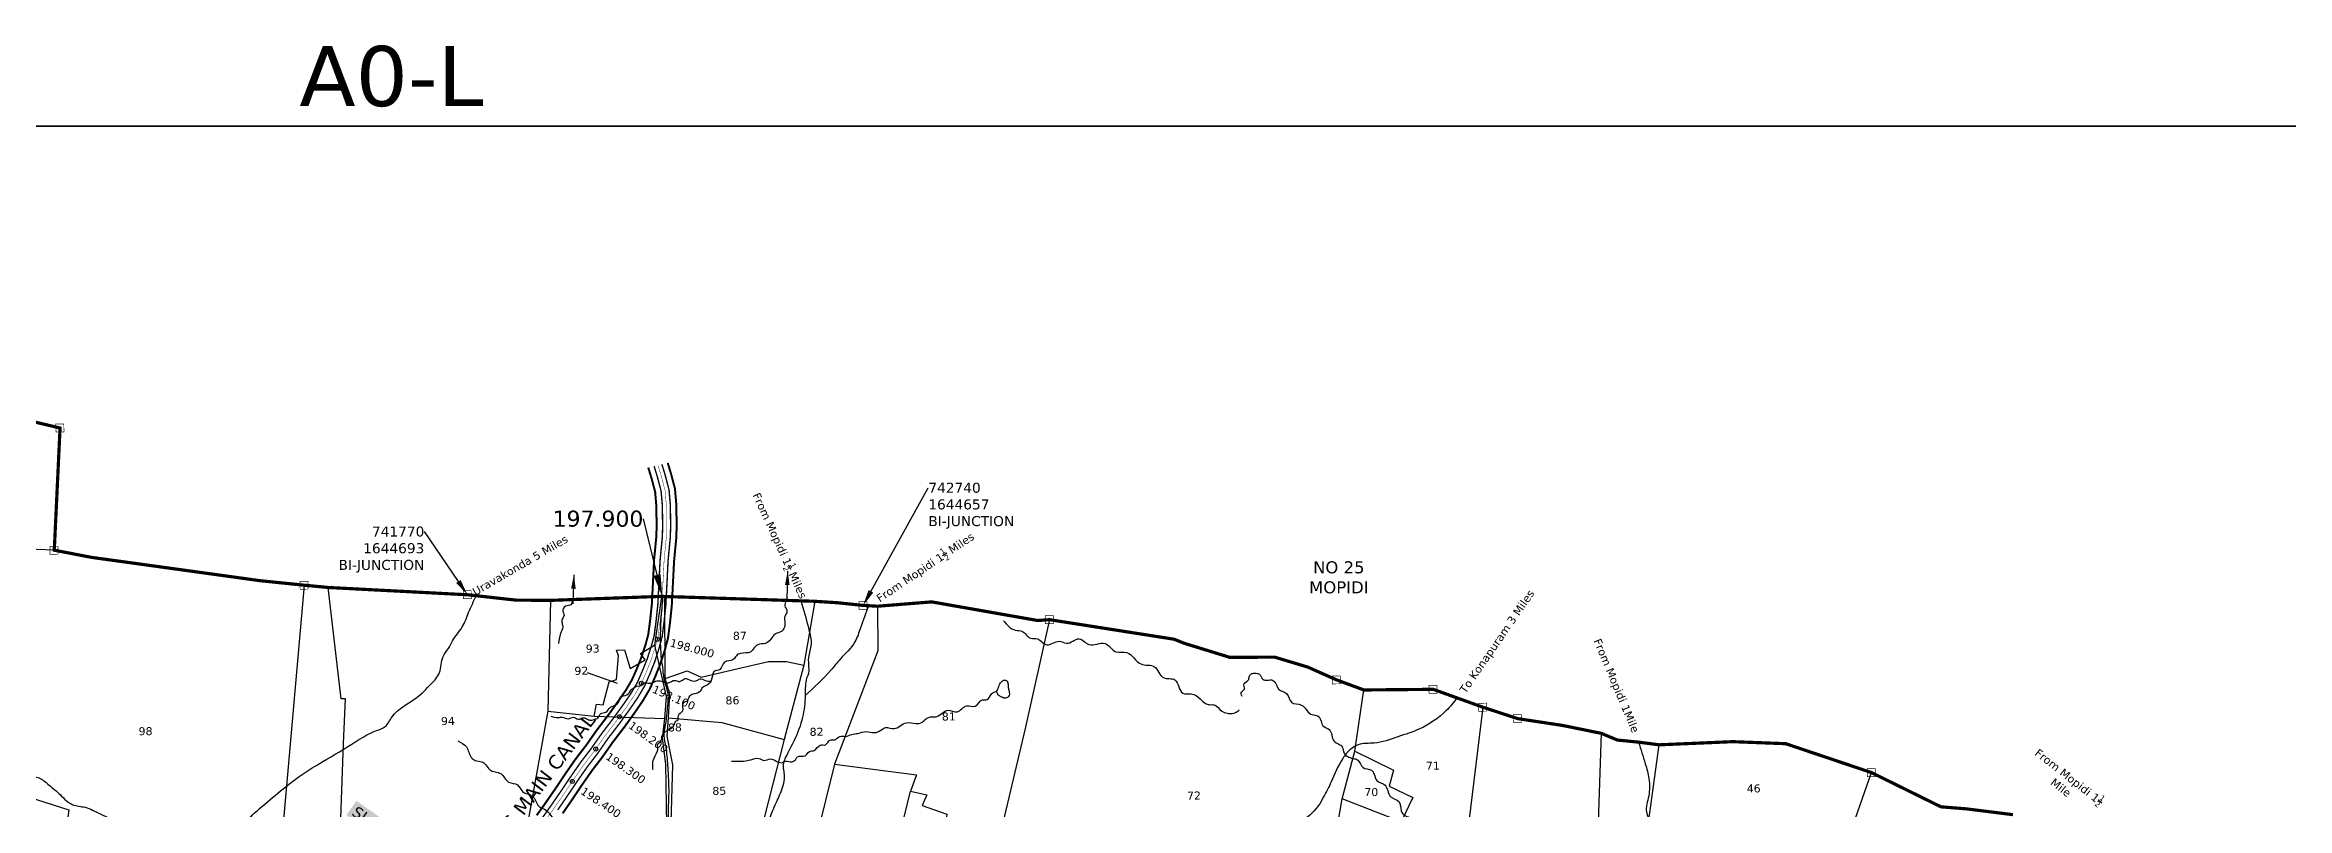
# Model space of a CAD drawing. Header units: inches. Extents: x 732949 to 750614, y 1640350 to 1646067.
# Drawn here: x 740690 to 746294, y 1644160 to 1646067 of the extents above; entities that cross this region are included whole.
import ezdxf
from ezdxf import colors
from ezdxf.entities.mleader import LeaderData, LeaderLine
from ezdxf.enums import TextEntityAlignment as Align
from ezdxf.math import Vec2, Vec3

# ---------------------------------------------------------------- set-up
doc = ezdxf.new("R2010")
doc.units = ezdxf.units.IN
doc.header["$MEASUREMENT"] = 0
doc.header["$PDMODE"] = 32
doc.header["$PDSIZE"] = 10
doc.linetypes.add('ACAD_ISO02W100', pattern=[15, 12, -3])
doc.linetypes.add('HIDDEN2', pattern=[0.1875, 0.125, -0.0625])
for name, color, linetype in [('CANAL1', 1, 'Continuous'), ('CSMark', 72, 'Continuous'), ('HILL', 223, 'Continuous'), ('PLOT', 7, 'Continuous'), ('PLOT NO', 7, 'Continuous'), ('ROADS', 6, 'Continuous'), ('STRUCTURE', 5, 'Continuous'), ('TANKS-STREAM', 4, 'Continuous'), ('VILLAGE BOUNDRY', 5, 'Continuous'), ('VILLAGE STONES', 240, 'Continuous')]:
    doc.layers.add(name, color=color, linetype=linetype)
doc.styles.get("Standard").update_dxf_attribs({"font": 'verdana_0.ttf'})
doc.dimstyles.get("Standard").update_dxf_attribs({"dimtxt": 0.18, "dimasz": 35, "dimexe": 0.18, "dimexo": 0.0625, "dimgap": 0.09, "dimtad": 0, "dimtih": 1, "dimtoh": 1, "dimdec": 4, "dimzin": 0, "dimdsep": 46, "dimtxsty": 'Standard', "dimcen": 0.09, "dimadec": 0, "dimazin": 0, "dimtfac": 1, "dimtdec": 4, "dimtofl": 0, "dimtmove": 0, "dimatfit": 3, "dimfxl": 0, "dimtolj": 1, "dimtzin": 0, "dimarcsym": 0})

msp = doc.modelspace()

# ---------------------------------------------------------------- linework, layer by layer
at = {"color": 3}
for p in [(742221.2, 1644582.2), (742181.2, 1644472), (742126.4, 1644388.5), (742067.3, 1644307.9), (742008.5, 1644227)]:
    msp.add_point(p, dxfattribs=at)
at = {"layer": 'CANAL1', "color": 5, "const_width": 3.5}
for points in [[(742213, 1645014.4), (742221.3, 1644987.3), (742230.5, 1644952.1), (742233.7, 1644915), (742234.3, 1644863.6), (742233.7, 1644838.6), (742228, 1644779.3), (742225.2, 1644723.1), (742222.3, 1644668.4), (742218, 1644627.7), (742213.3, 1644591.4), (742205.9, 1644564.1), (742195.5, 1644532), (742184.2, 1644503.9), (742171.2, 1644474.1), (742155.5, 1644447.3), (742136.9, 1644420.2), (742111.5, 1644385), (742081.1, 1644345.2), (742055.3, 1644308.3), (742029.9, 1644275.3), (742002.9, 1644236.5), (741980.4, 1644202.9), (741955.8, 1644167.1), (741931.6, 1644133.1)], [(741972.1, 1644155.7), (741996.9, 1644191.7), (742019.4, 1644225.2), (742046.1, 1644263.4), (742071.5, 1644296.4), (742097.2, 1644333.4), (742127.6, 1644373.1), (742153.2, 1644408.7), (742172.4, 1644436.6), (742189.1, 1644465), (742202.7, 1644496.1), (742214.3, 1644525.2), (742225.1, 1644558.4), (742232.9, 1644587.4), (742237.9, 1644625.3), (742242.3, 1644666.8), (742245.2, 1644722.1), (742247.9, 1644777.8), (742253.6, 1644837.3), (742254.3, 1644863.5), (742253.7, 1644916), (742250.3, 1644955.5), (742240.5, 1644992.8), (742232.5, 1645019)]]:
    msp.add_lwpolyline(points, dxfattribs=at)
at = {"layer": 'CANAL1', "color": 1, "linetype": 'HIDDEN2', "ltscale": 100, "const_width": 1}
msp.add_lwpolyline([(742222.7, 1645016.7), (742230.9, 1644990.1), (742240.4, 1644953.8), (742243.7, 1644915.5), (742244.3, 1644863.6), (742243.7, 1644838), (742238, 1644778.5), (742235.2, 1644722.6), (742232.3, 1644667.6), (742228, 1644626.5), (742223.1, 1644589.4), (742215.5, 1644561.3), (742204.9, 1644528.6), (742193.4, 1644500), (742180.1, 1644469.6), (742163.9, 1644442), (742145.1, 1644414.5), (742119.6, 1644379), (742089.2, 1644339.3), (742063.4, 1644302.4), (742038, 1644269.4), (742011.1, 1644230.9), (741988.7, 1644197.3), (741963.9, 1644161.4), (741939.5, 1644127.1)], dxfattribs=at)
at = {"layer": 'CANAL1', "color": 1, "const_width": 5}
for points in [[(742247.1, 1645022.5), (742254.9, 1644996.9), (742265.2, 1644958.1), (742268.7, 1644916.7), (742269.3, 1644863.4), (742268.6, 1644836.4), (742262.9, 1644776.7), (742260.1, 1644721.4), (742257.2, 1644665.6), (742252.8, 1644623.6), (742247.7, 1644584.5), (742239.5, 1644554.1), (742228.4, 1644520.1), (742216.5, 1644490.3), (742202.4, 1644458.2), (742185, 1644428.5), (742165.5, 1644400.1), (742139.7, 1644364.1), (742109.4, 1644324.5), (742083.6, 1644287.6), (742058.2, 1644254.6), (742031.8, 1644216.8), (742009.4, 1644183.3), (741984.4, 1644147)], [(742198.4, 1645010.9), (742206.9, 1644983.2), (742215.7, 1644949.6), (742218.7, 1644914.3), (742219.3, 1644863.7), (742218.7, 1644839.5), (742213, 1644780.4), (742210.2, 1644723.9), (742207.4, 1644669.6), (742203.1, 1644629.4), (742198.5, 1644594.3), (742191.6, 1644568.4), (742181.4, 1644537.1), (742170.4, 1644509.7), (742157.8, 1644481), (742142.8, 1644455.4), (742124.6, 1644428.9), (742099.5, 1644393.9), (742069, 1644354), (742043.2, 1644317.1), (742017.8, 1644284.2), (741990.5, 1644245), (741968, 1644211.3), (741943.5, 1644175.7), (741919.6, 1644142.2)]]:
    msp.add_lwpolyline(points, dxfattribs=at)
at = {"layer": 'CSMark', "color": 0}
msp.add_lwpolyline([(742121.8, 1644471.9), (742046.2, 1644497.8)], dxfattribs=at)
at = {"layer": 'PLOT'}
for points in [[(740714, 1644804.5), (740606.2, 1644808.5)], [(741338.8, 1644717.1), (741263.5, 1643866.2), (741067.8, 1643911), (740723.8, 1643945)], [(742231.7, 1644689.2), (742213.7, 1644567.6), (742243.1, 1644438.9), (742238.9, 1644384.2), (742232.9, 1644335.4), (742241.6, 1644270.1), (742243.2, 1644169.8), (742245, 1644061.7), (742253.9, 1644024.7), (742251.1, 1643807.6), (742232.3, 1643776.6), (742279, 1643678.9), (742143, 1643755.1), (741943.4, 1643832), (741925.1, 1643784.7), (741885.4, 1643809.2), (741845.3, 1643818), (741606.7, 1643847.3), (741498.6, 1643863.3), (741395, 1643850.8), (741301.7, 1643872.3), (741263.5, 1643866.2)], [(741954.3, 1644679.2), (741947.3, 1644402.4), (741945.3, 1644389.2), (741897.4, 1644125.1), (741897.2, 1644113.3), (741875.4, 1644117), (741456.7, 1644114.6), (741429.3, 1644111), (741436.8, 1644321.4), (741442.1, 1644433), (741430.8, 1644433.5), (741398.5, 1644711.4)], [(742614.5, 1644676.9), (742586.9, 1644517), (742538, 1644332), (742459.7, 1644025), (742333.9, 1644059.5), (742260.4, 1644060.6), (742255.8, 1644124.3), (742260.1, 1644268.8), (742246, 1644340.4), (742248.6, 1644385.7), (742252.1, 1644445.7), (742240.8, 1644483.7), (742239.6, 1644689)], [(742771.5, 1644664.6), (742772.4, 1644553.1), (742663.8, 1644269.8), (742596, 1643997.5), (742459.7, 1644025)], [(743201.1, 1644631), (743140.3, 1644359.1), (743063, 1644031.6)], [(741947.3, 1644402.4), (742063.6, 1644390.2), (742068.7, 1644420.2), (742085.9, 1644418.3), (742101, 1644476.1), (742118.8, 1644481.2), (742124, 1644540.3), (742119, 1644555.2), (742139, 1644555.9), (742153, 1644508.7), (742190.4, 1644530.3), (742178.8, 1644546.1), (742213.7, 1644567.6)], [(742240.8, 1644483.7), (742295.5, 1644503.3), (742330.4, 1644487.5), (742434.1, 1644511.9), (742498.7, 1644526.7), (742543.5, 1644526.4), (742586.9, 1644517)], [(744083.9, 1643612.4), (744086.3, 1643682.7), (744073.7, 1643776.6), (744040.1, 1643795.7), (744022.1, 1643792.8), (743992, 1643814.7), (743959.6, 1643796.4), (743881.5, 1643754.7), (743819.8, 1643732.2), (743816.6, 1643747.6), (743826.7, 1643896), (743884.4, 1643914.1), (743892.5, 1643939.2), (743909.3, 1644046.8), (743932.2, 1644183.6), (743964.3, 1644302.6), (743987, 1644455.4)], [(744284.1, 1644412.4), (744240, 1644051.3), (744194.3, 1644067.3), (744181.2, 1644049.1), (743983.5, 1643952.9)], [(742063.6, 1644390.2), (742238.9, 1644384.2)], [(742248.6, 1644385.7), (742382.4, 1644374), (742538, 1644332)], [(744580, 1644347.1), (744567.5, 1643976.7), (744605.9, 1643972), (744614.8, 1643908.7), (744525.6, 1643793.6), (744498.3, 1643774.7), (744463.3, 1643759.2), (744467.4, 1643749.8)], [(743964.3, 1644302.6), (744060.7, 1644254.8), (744049.9, 1644215.3), (744109.3, 1644186.6), (744080.2, 1644126.4), (743932.2, 1644183.6)], [(744681.1, 1643997), (744725.1, 1644318.4)], [(742663.8, 1644269.8), (742868.5, 1644243.4), (742853.4, 1644202.7), (742894.3, 1644193.6), (742883.2, 1644166.5), (742944.2, 1644145.6), (742940.4, 1644108), (743018.3, 1644075.2), (743063, 1644031.6), (743043.4, 1643882.1), (743040, 1643829), (743058.6, 1643810.6), (743021.4, 1643707.9), (742840.9, 1643723.7), (742814.2, 1643706.8), (742762.5, 1643726.3), (742782.4, 1643874.5), (742796.4, 1643966.9), (742853.4, 1644202.7)], [(746194.2, 1643919.1), (746069.1, 1643873.9), (745850.9, 1643865.2), (745796.1, 1643861.8), (745708.4, 1643835.2), (745653.5, 1643802.9), (745614.9, 1643740.3), (745591.9, 1643737.1), (745509.6, 1643762), (745424.1, 1643818.1), (745409.4, 1643820.9), (745403, 1643810.9), (745343.7, 1643837.7), (745329.3, 1643857.8), (745280.5, 1643908.5), (745250.8, 1643922.4), (745194.3, 1643928.8), (745173.8, 1643918.2), (745171.7, 1643936.8), (745151, 1643947), (745149.7, 1643963), (745162.7, 1643985.4), (745215.8, 1644135.4), (745255.8, 1644248.9)], [(740574.4, 1644212.1), (740750.3, 1644156.1), (740723.8, 1643945), (740691.2, 1643936.3), (740673.5, 1643786.2)]]:
    msp.add_lwpolyline(points, dxfattribs=at)
at = {"layer": 'ROADS'}
for points in [[(739450, 1645312), (739458.1, 1645279.8), (739482.2, 1645253.1), (739539.3, 1645219), (739598.1, 1645195.3), (739647.9, 1645177.3), (739697.2, 1645153.9), (739769.1, 1645107.5), (739820, 1645072.5), (739847.5, 1645052), (739871.5, 1645010.2), (739911.3, 1644949.7), (739949.1, 1644893), (739990.5, 1644838.4), (740041.4, 1644770.6), (740082.3, 1644720), (740089.5, 1644709.7), (740101.5, 1644704.7), (740123.9, 1644697.9), (740159.3, 1644679.3), (740185, 1644657.2), (740208.8, 1644615.1), (740240.2, 1644572.6), (740260.6, 1644548.8), (740288.5, 1644528.5), (740314.8, 1644514.1), (740331.1, 1644499.4), (740351.7, 1644463.5), (740379.5, 1644434.6), (740414.6, 1644405.9), (740450.2, 1644378.4), (740488.9, 1644338.7), (740520, 1644314.2), (740558.8, 1644289.2), (740602.3, 1644264.7), (740647, 1644242.6), (740677.1, 1644235), (740701.1, 1644218), (740728.5, 1644194), (740760.3, 1644168.7), (740791, 1644162.3), (740809.6, 1644155.4), (740851.6, 1644135.9), (740886.8, 1644123.3), (740916, 1644105.8), (740954.7, 1644087.8), (740999.1, 1644058.7), (741017, 1644044.8), (741033.4, 1644021.6), (741050.1, 1644013.1), (741076.8, 1644002.2), (741108.4, 1643978.7), (741146.2, 1643951.9), (741159.4, 1643941), (741183.2, 1643932.1), (741204.2, 1643920.8), (741215.3, 1643905.1), (741233.1, 1643877.5), (741242.6, 1643846.6), (741261.1, 1643821.2), (741294.6, 1643785.4), (741321.4, 1643763.7), (741330.6, 1643743.6), (741335.9, 1643719.8), (741335.1, 1643693.7), (741331.2, 1643658.7), (741333.9, 1643619), (741340.8, 1643596.7), (741358.7, 1643565.8), (741379.2, 1643554.6), (741398.8, 1643544.6), (741408.7, 1643530.9), (741420, 1643516.5), (741431.6, 1643503.7), (741458.2, 1643488.6), (741482.7, 1643480.1), (741494, 1643469.4), (741505.3, 1643463.2), (741540, 1643461.3), (741561.7, 1643463.9), (741584.6, 1643468.5), (741609.8, 1643468.8), (741640.1, 1643472), (741662.8, 1643468.3), (741704.4, 1643450.6), (741750.3, 1643432), (741771.2, 1643422.6), (741789.4, 1643406.6), (741820, 1643395.1), (741857.6, 1643387.8), (741893.2, 1643382.5), (741917.4, 1643380), (741932.7, 1643379), (741951.9, 1643380.3), (741968.5, 1643384.4), (741987.6, 1643379.4), (742022.2, 1643362.9), (742043.5, 1643341.6), (742072.8, 1643310.4), (742097.1, 1643271.4), (742128.4, 1643245)], [(733643.8, 1642302.4), (733768.7, 1642294.5), (733858.7, 1642296.8), (733967.9, 1642293.2), (734054.2, 1642296.4), (734136.2, 1642289.6), (734166.7, 1642281.2), (734194.9, 1642280.6), (734238.4, 1642280.5), (734319.8, 1642275.3), (734415.1, 1642269), (734462, 1642266.4), (734516.1, 1642265.8), (734551.1, 1642270.3), (734585.2, 1642275.3), (734621.9, 1642269.9), (734639.3, 1642267.9), (734676.7, 1642274.9), (734702.7, 1642281.1), (734733.4, 1642282.4), (734799.5, 1642282), (734845.1, 1642283.4), (734923.5, 1642285.3), (734985.2, 1642290.1), (735034.6, 1642309.3), (735110.9, 1642337.3), (735181.3, 1642366), (735249, 1642390.7), (735342.2, 1642426.3), (735408.6, 1642458.8), (735464.6, 1642480.4), (735499, 1642492), (735613.2, 1642521.3), (735711.8, 1642541.1), (735763, 1642545.1), (735814.2, 1642544.5), (735882.8, 1642543.8), (735946.4, 1642543.6), (736031.1, 1642549.6), (736073, 1642550.4), (736106.5, 1642555.4), (736144.7, 1642548.1), (736180.2, 1642543), (736215.4, 1642541.8), (736266.9, 1642547.1), (736302.5, 1642550.3), (736315.3, 1642545.8), (736336, 1642529), (736353.1, 1642528), (736384.9, 1642534.9), (736406, 1642535.1), (736433.1, 1642528.9), (736473.7, 1642537.2), (736502.1, 1642550.9), (736534.9, 1642557.5), (736566.2, 1642563.1), (736582, 1642563.9), (736619.5, 1642583.4), (736649, 1642588.7), (736665, 1642601), (736699.4, 1642606.4), (736735.3, 1642609), (736765.2, 1642605), (736808.1, 1642612.7), (736858.9, 1642622.6), (736899, 1642618.7), (736931.8, 1642624.4), (736949.6, 1642642), (736963.7, 1642660.1), (736992.3, 1642675.3), (737062.4, 1642706.1), (737115.3, 1642719.1), (737205.3, 1642745.6), (737225.7, 1642753.6), (737252.2, 1642779.8), (737269.8, 1642790.6), (737306.6, 1642797.8), (737338.4, 1642811.6), (737382.6, 1642829.8), (737444.4, 1642849.9), (737496.9, 1642869.1), (737519.1, 1642881.8), (737548, 1642903.2), (737578, 1642913.5), (737616.7, 1642921.1), (737685.4, 1642936.9), (737729, 1642955.4), (737760.2, 1642964.2), (737806.4, 1642969.1), (737840.4, 1642986.6), (737884.8, 1642992.3), (737944.2, 1643008.5), (737983.4, 1643029.8), (738018.5, 1643047.5), (738040.6, 1643051.9), (738096.4, 1643047.5), (738233.7, 1643038.8), (738301.8, 1643039.9), (738410.5, 1643041.5), (738558.3, 1643031), (738585, 1643027.8), (738643.3, 1643028.5), (738708, 1643024.6), (738742.8, 1643021.8), (738801.7, 1643020), (738861.2, 1643032.4), (738901.9, 1643031.6), (738956.2, 1643027.2), (739051.2, 1643014.1), (739139.6, 1643003.2), (739173.7, 1642997.3), (739213.7, 1642977), (739229.7, 1642972.4), (739306.1, 1642967.6), (739366.4, 1642962.7), (739441.1, 1642963.2), (739507.3, 1642967.5), (739541.6, 1642974.8), (739572.9, 1642991.3), (739616.9, 1643004.4), (739734.6, 1643025.4), (739802.2, 1643040.1), (739837.5, 1643048.7), (739886.1, 1643048.4), (739955.9, 1643053.3), (740026.5, 1643058.3), (740075.6, 1643066.1), (740120, 1643076.1), (740146.3, 1643087.7), (740190.1, 1643112), (740231, 1643148.4), (740256.4, 1643174.4), (740295.8, 1643224), (740330.4, 1643258.8), (740374.2, 1643297.7), (740427, 1643340.9), (740472, 1643381.7), (740520.8, 1643422.2), (740537.9, 1643443.9), (740567.6, 1643488), (740609, 1643542), (740644.9, 1643576.1), (740707.6, 1643616.1), (740759.3, 1643650.4), (740828.8, 1643697.8), (740900.1, 1643747.2), (740980.4, 1643789.4), (741040.5, 1643815.8), (741093.1, 1643848.2), (741115.6, 1643869.6), (741137.7, 1643899.7), (741167.9, 1643963.5), (741178.4, 1644003.9), (741190.2, 1644080), (741192, 1644110.3), (741196.9, 1644126.4), (741226.2, 1644158.3), (741279.3, 1644203.2), (741333.1, 1644244.2), (741374.4, 1644270.2), (741457.9, 1644320.3), (741519.3, 1644354.1), (741540.6, 1644363.8), (741558, 1644388), (741620.7, 1644437.1), (741655.3, 1644470), (741676.8, 1644498.8), (741685.8, 1644538.6), (741698.8, 1644558.6), (741709.3, 1644578), (741733.6, 1644612.8), (741749.5, 1644648.6), (741768.7, 1644690.8)], [(740882.6, 1642504.2), (740963.3, 1642532.4), (741029, 1642547.7), (741087.6, 1642567.9), (741130.9, 1642578.1), (741195, 1642589.3), (741241.7, 1642587.4), (741280.6, 1642599.7), (741333.5, 1642614.4), (741388.9, 1642629.6), (741426.7, 1642645.9), (741465.3, 1642676), (741492.1, 1642690.1), (741517, 1642709.9), (741528, 1642726.4), (741535.8, 1642740.5), (741548.3, 1642747.1), (741596.3, 1642780.7), (741640.9, 1642810.1), (741693.9, 1642845.3), (741741.9, 1642873), (741779.1, 1642894.4), (741825.2, 1642906.3), (741841.5, 1642908.9), (741849.2, 1642922.6), (741873.8, 1642948.8), (741890.7, 1642963.8), (741903.5, 1642970.4), (741914.9, 1642990.4), (741932.8, 1643000.3), (741978.5, 1643004.8), (742010.1, 1643021.7), (742017.9, 1643032.9), (742015.3, 1643067.4), (742017.9, 1643095.8), (742019.5, 1643129.4), (742032.2, 1643167.2), (742050.5, 1643194.3), (742089, 1643225.7), (742128.3, 1643245), (742148.2, 1643244.2), (742177.5, 1643248.6), (742202.8, 1643251.2), (742222.6, 1643256.9), (742250.7, 1643273.3), (742271.6, 1643291.1), (742285.5, 1643309.9), (742286.3, 1643332.3), (742289.9, 1643367.4), (742292.4, 1643389), (742302.3, 1643423.4), (742311.8, 1643464.6), (742318.6, 1643507), (742316.7, 1643542.8), (742312.3, 1643571.6), (742305.9, 1643600.3), (742299.6, 1643626.5), (742297.8, 1643673.7), (742293.4, 1643685.7), (742274.8, 1643702.6), (742259.9, 1643730.8), (742239.3, 1643771.9), (742227.3, 1643813.3), (742216.7, 1643860.9), (742214.8, 1643888.7), (742219.2, 1643905.7), (742231.5, 1643967), (742240.2, 1644014.9), (742249.5, 1644053.4), (742254, 1644081.8), (742249.8, 1644135.1), (742250.3, 1644198.3), (742249, 1644242.6), (742245.7, 1644290.4), (742242.9, 1644313.4), (742238.3, 1644340.9), (742242.2, 1644372), (742246.8, 1644411.7), (742247.3, 1644449.7), (742241.2, 1644470.1), (742235.5, 1644504.6), (742231.9, 1644533.1), (742229.5, 1644565.1), (742229.5, 1644602.6), (742231.3, 1644641.3), (742235.9, 1644689.1)], [(742579.8, 1644678), (742598.6, 1644611.8), (742603.9, 1644587.6), (742605.4, 1644569.5), (742598.9, 1644536.4), (742599.3, 1644513.3), (742599.2, 1644497.8), (742594.1, 1644484.6), (742591.1, 1644465.2), (742590.6, 1644441.6), (742584.1, 1644387.1), (742563, 1644329.4), (742541.8, 1644287.5), (742536.3, 1644272.4), (742538.1, 1644239.8), (742534.5, 1644215.8), (742519.6, 1644177.8), (742502.1, 1644135.5), (742488.9, 1644077.4), (742478.5, 1644019.6), (742462.5, 1643973.2), (742452.8, 1643935.6), (742447.1, 1643907.5), (742424.5, 1643870.4), (742387.1, 1643820), (742367.3, 1643784.5), (742337.3, 1643730.8), (742327, 1643699.4), (742319.1, 1643666.7), (742318.3, 1643650.5), (742315.7, 1643640.3), (742301.1, 1643618.1)], [(742749.1, 1644665.9), (742728.8, 1644610.4), (742714.9, 1644575.6), (742678.4, 1644532.7), (742654.7, 1644504.8), (742590.6, 1644441.6)], [(744220.3, 1644435.4), (744191.9, 1644403.2), (744126.6, 1644358.4), (744071.7, 1644338.3), (744012.8, 1644322.6), (743972.4, 1644318.5), (743952, 1644305.5), (743934.1, 1644284.3), (743905.3, 1644225.9), (743886, 1644188.1), (743872.8, 1644165.6), (743825.9, 1644121.3), (743772.7, 1644070.8), (743732.7, 1644035.9), (743694.8, 1644001), (743655.9, 1643972.4), (743599.6, 1643935.5), (743562.9, 1643905), (743531.1, 1643878.1), (743507.7, 1643848.8), (743484.7, 1643826.1), (743459.6, 1643802.3), (743434.7, 1643782.6), (743400.7, 1643763.4), (743369, 1643747.3), (743347.1, 1643723.6), (743336.7, 1643696.8), (743325.2, 1643674.8), (743306.3, 1643662.1), (743216.8, 1643628.9), (743144.9, 1643602.9), (743104.4, 1643585.8), (743083.4, 1643570.4), (743066.3, 1643551.2), (743028.4, 1643514.5), (743022.8, 1643501.1), (743027.5, 1643455.2), (743031.9, 1643413.6), (743036.5, 1643359.4), (743036, 1643310.2), (743028.2, 1643283.2), (743013.3, 1643264.2), (742999.3, 1643253.3), (742959.6, 1643235.9), (742933.9, 1643212.2), (742902.4, 1643178.9), (742885.7, 1643155.2), (742879.1, 1643137.7), (742884.4, 1643111.1)], [(744673.2, 1644325.1), (744690.1, 1644271.3), (744699.3, 1644233.7), (744698.6, 1644190.1), (744693.1, 1644150.7), (744703.1, 1644123.7), (744706.5, 1644097.5), (744706.5, 1644068.8), (744689.4, 1644047.3), (744676.5, 1644025.8), (744675.9, 1644010.6), (744675.6, 1643976.4), (744680.4, 1643938), (744682.9, 1643909.3), (744689.8, 1643875.1), (744692.2, 1643833.2), (744695.4, 1643818), (744689.8, 1643790.3), (744692.8, 1643745.3), (744699.2, 1643736.5)]]:
    msp.add_spline(points, degree=3, dxfattribs=at)
at = {"layer": 'STRUCTURE', "color": 5, "const_width": 4.24}
msp.add_lwpolyline([(732951.5, 1645863.5), (750522.7, 1645863.5), (750522.7, 1640351.9), (732951.5, 1640351.9)], close=True, dxfattribs=at)
at = {"layer": 'TANKS-STREAM'}
for points in [[(742008.2, 1644681.2), (742004.7, 1644668), (741992, 1644664.8), (741984.8, 1644652.9), (741988, 1644641.3), (741983.4, 1644632.3), (741982.9, 1644622.2), (741984.7, 1644612.1), (741980.8, 1644600.9), (741974.1, 1644571.4)], [(742543.6, 1644679.2), (742539.6, 1644665.3), (742545.1, 1644651.8), (742539, 1644637), (742539.4, 1644628.8), (742538.6, 1644612.3), (742531.1, 1644601.3), (742516.1, 1644595.4), (742504.2, 1644581.5), (742491.5, 1644571.8), (742472.2, 1644568.5), (742460.7, 1644557), (742453.6, 1644550.1), (742429.2, 1644546.9), (742418.7, 1644540.9), (742410.7, 1644531.2), (742389.1, 1644524.9), (742377.3, 1644506.7), (742362.7, 1644501.2), (742358.9, 1644490.8), (742350.2, 1644470.4), (742332.7, 1644459.5), (742326.8, 1644450.6), (742307.6, 1644443.9), (742299.5, 1644436.8), (742296, 1644428.6), (742285.8, 1644422.4), (742283.9, 1644402.8), (742272.9, 1644390.4), (742271.1, 1644378.6), (742265.9, 1644375.8), (742262.6, 1644367.5), (742250.7, 1644355.9), (742232.8, 1644342), (742230.2, 1644329), (742228.6, 1644325), (742220.9, 1644318.5), (742221.3, 1644311.4), (742220.7, 1644302.6), (742209.8, 1644278), (742208.9, 1644267.5), (742209.7, 1644256.7)], [(743086, 1644628.5), (743115.4, 1644604.8), (743133.5, 1644601.7), (743154.4, 1644584.5), (743171, 1644582.9), (743194.6, 1644568.1), (743225.5, 1644577.1), (743243.5, 1644571.9), (743275.3, 1644583.2), (743299.6, 1644569.3), (743340, 1644571.4), (743367.2, 1644550.9), (743394.7, 1644548.9), (743429.5, 1644520.3), (743464, 1644513.2), (743485.8, 1644486.2), (743514.8, 1644480.6), (743534.2, 1644447.5), (743555.4, 1644445.7), (743577.6, 1644433), (743591, 1644421.6), (743600.2, 1644418.8), (743613.1, 1644418.2), (743631.5, 1644402.6), (743645.9, 1644397.1), (743657.6, 1644396.6), (743670.4, 1644401.4), (743676, 1644405.9)], [(741954.9, 1644390.3), (741974.1, 1644386.6), (741983.8, 1644387.6), (741997.9, 1644383.5), (742011.5, 1644387.4), (742023.3, 1644382.2), (742037.7, 1644386.2), (742046.3, 1644382.1), (742054.6, 1644380), (742066.2, 1644382.9), (742072, 1644384.8), (742079.9, 1644396.5), (742092.8, 1644400), (742103.8, 1644412.1), (742118.8, 1644418.9), (742124.8, 1644426.2), (742129.9, 1644438.1), (742144.8, 1644442.9), (742156.8, 1644456.5), (742164.7, 1644462.4), (742172.8, 1644465.4), (742178.6, 1644465.4), (742185.6, 1644471.7), (742198, 1644472.7), (742210.6, 1644474.4), (742216.7, 1644477.5), (742228.4, 1644478), (742234.7, 1644476.2), (742241.8, 1644473.6), (742249, 1644473.4), (742264.5, 1644479.4), (742277.4, 1644476.8), (742290.7, 1644483.8), (742305.1, 1644479.2), (742320.1, 1644479.1), (742327.8, 1644483.3), (742340.5, 1644479.3), (742347.5, 1644477.6), (742355.5, 1644477.9)], [(742406.7, 1644277.9), (742454.7, 1644281.3), (742474.9, 1644284.6), (742487.6, 1644279.6), (742504, 1644283.1), (742515.6, 1644279.2), (742531, 1644273.8), (742542, 1644277.3), (742557.1, 1644276.2), (742566.2, 1644281.1), (742571.5, 1644288.4), (742590.3, 1644290.7), (742601, 1644301.7), (742613.4, 1644304.3), (742628.4, 1644317.8), (742641, 1644318.5), (742653.1, 1644330.4), (742664.6, 1644331), (742676.8, 1644339.4), (742692.1, 1644339.6), (742706.8, 1644344.5), (742722.6, 1644346.9), (742744, 1644351.7), (742761.5, 1644348.8), (742775.5, 1644352.2), (742791.7, 1644361.3), (742812.6, 1644358.9), (742843.6, 1644373.6), (742867.4, 1644371.4), (742882.9, 1644374.9), (742898.8, 1644387), (742918, 1644388.7), (742947.7, 1644404.8), (742970.1, 1644400.9), (742994, 1644415.6), (743015.5, 1644414.9), (743033.8, 1644430.9), (743045.3, 1644431.4), (743056.4, 1644445.7), (743069.7, 1644453.3), (743075.8, 1644467.7), (743083.8, 1644478.1), (743088.7, 1644480.2), (743094.2, 1644478.5), (743097.6, 1644468.9), (743098.6, 1644459.2), (743100.6, 1644450.3), (743100.9, 1644444.9), (743098.3, 1644438.3), (743089.1, 1644435), (743080.2, 1644438.2), (743073.7, 1644442.8), (743070.8, 1644448.1), (743069.2, 1644452.7)], [(743682.4, 1644439.5), (743680.1, 1644445.8), (743681.4, 1644450.4), (743688.3, 1644457.8), (743687.3, 1644470.4), (743698, 1644479.5), (743700.5, 1644488.6), (743705, 1644495.2), (743713.2, 1644497.2), (743721.5, 1644496.6), (743726, 1644494.5), (743729.9, 1644488), (743739.7, 1644479.8), (743756.6, 1644480.5), (743765.3, 1644473.4), (743769.4, 1644465.9), (743773.9, 1644457.7), (743794.7, 1644445.8), (743805.6, 1644424.8), (743830.9, 1644417.6), (743854.4, 1644395), (743875, 1644388.4), (743884.6, 1644365.7), (743900.3, 1644356.4), (743912.3, 1644327.7), (743924.1, 1644320), (743932.8, 1644313.7), (743937.4, 1644297.3), (743946.5, 1644289.4), (743958.9, 1644284.5), (743971.8, 1644280.4), (743984.7, 1644261.5), (744005.7, 1644255), (744012.5, 1644244.7), (744019, 1644229.6), (744039.7, 1644218), (744052.9, 1644189.6), (744074.8, 1644176.2), (744080.4, 1644153.9), (744091, 1644140.9), (744097.9, 1644138.7), (744111.3, 1644129.4), (744120.2, 1644118.9), (744123.3, 1644109.9), (744135, 1644104.4), (744141.8, 1644102.7), (744153.2, 1644094.9), (744161.2, 1644083.4), (744168.2, 1644076), (744179.4, 1644072.2), (744189.5, 1644063.6), (744197.3, 1644049.3), (744205.8, 1644041.2), (744222.7, 1644033.7), (744232.9, 1644022.2), (744239.8, 1644011.8), (744250.1, 1644007.3), (744257, 1644003.9), (744270.1, 1643988.9), (744289.4, 1643977.9), (744299.6, 1643978.5), (744305.1, 1643975.6), (744313.7, 1643967.6), (744325, 1643966.1), (744334.3, 1643966.3), (744344.2, 1643960.9), (744356.8, 1643965.1), (744373.7, 1643965.7), (744381.3, 1643959.8), (744394.7, 1643959.9), (744404.5, 1643959.4), (744414.8, 1643951.4), (744418.2, 1643940), (744415.7, 1643922.8), (744414.8, 1643909.4), (744425.8, 1643897.2), (744429.6, 1643888.4), (744431, 1643864.8), (744437.3, 1643858.5), (744449.5, 1643850.1), (744454.7, 1643836.8), (744457.7, 1643825), (744466.8, 1643819), (744475.9, 1643811.8), (744478, 1643805.3), (744480.8, 1643794.7), (744486, 1643788), (744491.6, 1643783.2), (744494.5, 1643775.4), (744497.5, 1643762.3), (744502.3, 1643757.5), (744508.7, 1643746.2), (744511.8, 1643734.2), (744512.9, 1643727.2), (744521.2, 1643718.1), (744534.6, 1643716.4), (744559.4, 1643698.2), (744584.9, 1643697.6), (744600.1, 1643688), (744627.1, 1643686.5), (744635, 1643681), (744638.8, 1643669), (744663.6, 1643655.9), (744675.9, 1643639.8), (744687.5, 1643637.8), (744695.5, 1643630.7), (744705.4, 1643618.7), (744718.3, 1643606.2), (744734.2, 1643591.3)], [(741722.6, 1644328.1), (741743.8, 1644313), (741756.1, 1644287), (741766.2, 1644279.5), (741782, 1644276.1), (741792.6, 1644268.8), (741802.6, 1644255.8), (741829.7, 1644246.4), (741849.4, 1644225.4), (741871.7, 1644218.1), (741884.9, 1644201.3), (741902.1, 1644194), (741911.7, 1644187), (741927.4, 1644162.7), (741942.5, 1644155.6), (741958.4, 1644137.9), (741972.3, 1644129.5), (741985.5, 1644124.6), (741999, 1644109.2), (742005.6, 1644102.7), (742019.9, 1644097.9), (742031.4, 1644085.5), (742034.8, 1644078.1), (742035.3, 1644066), (742040.2, 1644061.9), (742048.3, 1644052.5), (742050.9, 1644043.1), (742050.9, 1644034.1), (742049.9, 1644028.4), (742054.4, 1644013.3), (742059.2, 1644008.3), (742062.9, 1644001), (742060.6, 1643991.5), (742055.4, 1643982.3), (742055.9, 1643968.9), (742058.2, 1643964.5), (742056.2, 1643951.5), (742052.7, 1643943.1), (742051.3, 1643935), (742051.3, 1643926), (742053.9, 1643918.9), (742054, 1643915.9), (742051.8, 1643905.8), (742049, 1643898.1), (742049.2, 1643891), (742051.1, 1643886.1), (742053.2, 1643882.4), (742055, 1643875.4), (742054, 1643867.3), (742055, 1643859.4), (742059.6, 1643854.1), (742066.2, 1643849.3), (742074.3, 1643845.6), (742080.3, 1643843.9), (742091.6, 1643828.3), (742109.6, 1643825.1), (742122.3, 1643808.2), (742141.2, 1643802.6), (742151.9, 1643791.6), (742161.9, 1643786.4), (742173.9, 1643785), (742180.3, 1643781.3), (742187.2, 1643774.1), (742201.7, 1643769), (742209.1, 1643759.2), (742211.4, 1643754.2), (742216, 1643751), (742220.4, 1643748), (742222.7, 1643741.8), (742225, 1643732.2), (742224.9, 1643725.2), (742229.1, 1643711.6), (742232.3, 1643707.6), (742233.4, 1643699), (742229.1, 1643685.1), (742230.4, 1643675.2), (742235.2, 1643666.3), (742232.7, 1643655.2), (742234.5, 1643640.8), (742227.7, 1643627.8), (742226.6, 1643615.8), (742223.9, 1643609.8)]]:
    msp.add_spline(points, degree=3, dxfattribs=at)
at = {"layer": 'VILLAGE BOUNDRY', "linetype": 'ACAD_ISO02W100', "ltscale": 2, "const_width": 8}
msp.add_lwpolyline([(740574.5, 1645146.2), (740728.4, 1645109.7), (740714, 1644804.5), (740807.8, 1644786.5), (740969.2, 1644764.2), (741124.5, 1644742.7), (741227.8, 1644728.4), (741338.8, 1644717.1), (741398.5, 1644711.4), (741746.5, 1644693.2), (741868, 1644679.8), (741954.3, 1644679.2), (742231.7, 1644689.2), (742614.5, 1644676.9), (742670.6, 1644673.4), (742735.4, 1644666.6), (742771.5, 1644664.6), (742906.8, 1644675.4), (743171.6, 1644628.9), (743201.1, 1644631), (743512.2, 1644582.2), (743538.5, 1644571.8), (743652, 1644536.8), (743764.1, 1644537.4), (743846.8, 1644512.5), (743918.3, 1644480.7), (743987, 1644455.4), (744160.3, 1644457), (744284.1, 1644412.4), (744371.3, 1644383.8), (744483.6, 1644366.8), (744580, 1644347.1), (744620.6, 1644330.3), (744673.2, 1644325.1), (744725.1, 1644318.4), (744909.3, 1644326.3), (745041.2, 1644321.2), (745255.8, 1644248.9), (745429.1, 1644163.5), (745491.3, 1644158.6), (745609, 1644143.9)], dxfattribs=at)
at = {"layer": 'VILLAGE STONES', "const_width": 1.59}
for points in [[(740717.8, 1645119.5), (740737.8, 1645119.8), (740738, 1645099.9), (740718.1, 1645099.6)], [(740703.4, 1644814.3), (740723.3, 1644814.6), (740723.5, 1644794.6), (740703.6, 1644794.4)], [(741328.2, 1644726.9), (741348.1, 1644727.1), (741348.4, 1644707.2), (741328.5, 1644707)], [(741735.9, 1644703.1), (741755.8, 1644703.3), (741756.1, 1644683.4), (741736.2, 1644683.1)], [(742724.8, 1644676.4), (742744.7, 1644676.7), (742745, 1644656.8), (742725, 1644656.5)], [(743190.5, 1644640.8), (743210.4, 1644641), (743210.7, 1644621.1), (743190.7, 1644620.9)], [(743907.7, 1644490.5), (743927.7, 1644490.7), (743927.9, 1644470.8), (743908, 1644470.6)], [(744149.7, 1644466.9), (744169.7, 1644467.1), (744169.9, 1644447.2), (744150, 1644447)], [(744273.5, 1644422.2), (744293.5, 1644422.5), (744293.7, 1644402.5), (744273.8, 1644402.3)], [(744360.7, 1644393.6), (744380.6, 1644393.9), (744380.8, 1644374), (744360.9, 1644373.7)], [(745245.2, 1644258.8), (745265.1, 1644259), (745265.3, 1644239.1), (745245.4, 1644238.9)]]:
    msp.add_lwpolyline(points, close=True, dxfattribs=at)

# ---------------------------------------------------------------- texts
at = {"layer": 'CSMark', "color": 1}
for s, rotation, p in [('198.000', 344.8913, (742253.4, 1644574.4)), ('198.100', 336.3693, (742210.5, 1644459.1)), ('198.200', 324.3115, (742152.8, 1644370.4)), ('198.300', 325.0758, (742095.7, 1644292.7)), ('198.400', 326.2419, (742032.9, 1644205.9))]:
    msp.add_text(s, height=20, rotation=rotation, dxfattribs=at).set_placement(p, align=Align.MIDDLE_LEFT)
at = {"layer": 'HILL', "insert": (741326.3, 1646063.9), "char_height": 150, "width": 118.237, "attachment_point": 1}
msp.add_mtext('{\\C1;A0-L}', dxfattribs=at)
at = {"layer": 'PLOT NO'}
for s, p in [('93', (742059.6, 1644558.8)), ('87', (742427.4, 1644590.9)), ('92', (742031.2, 1644503.4)), ('86', (742408.8, 1644429.5)), ('81', (742949.5, 1644389.1)), ('98', (740942.1, 1644352.5)), ('94', (741697.8, 1644378)), ('88', (742265, 1644361.9)), ('82', (742619.1, 1644351)), ('71', (744159.2, 1644266.2)), ('85', (742376, 1644203.4)), ('72', (743562.3, 1644191.7)), ('70', (744005.3, 1644200.3)), ('46', (744961, 1644209.4))]:
    msp.add_text(s, height=20, rotation=0.6838, dxfattribs=at).set_placement(p, align=Align.MIDDLE_CENTER)
at = {"layer": 'PLOT NO', "insert": (743924.2, 1644776.8), "char_height": 30, "width": 274.44, "attachment_point": 2}
msp.add_mtext('{\\C1;NO 25\\PMOPIDI}', dxfattribs=at)
at = {"layer": 'ROADS', "color": 0, "char_height": 20, "attachment_point": 2}
for s, insert, width, rotation in [('\\A1;From Mopidi 1{\\H0.7x;\\S1/2;\\H1.4286x; Miles}', (742542.6, 1644822.8), 385.623, 294.5289), ('Uravakonda 5 Miles', (741873.1, 1644775.6), 385.623, 30.2449), ('\\A1;From Mopidi 1{\\H0.7x;\\S1/2;\\H1.4286x; Miles}', (742881.2, 1644775.8), 385.623, 33.8798), ('\\A1;To Konapuram 3 Miles', (744311, 1644582.1), 349.543, 55.4912), ('\\A1;From Mopidi 1Mile ', (744627.4, 1644470), 313.897, 292.7198), ('\\A1;From Mopidi 1{\\H0.7x;\\S1/2;\\H1.4286x; Mile }', (745759.9, 1644251.2), 246.086, 321.8763)]:
    msp.add_mtext(s, dxfattribs=dict(at, insert=insert, width=width, rotation=rotation))
at = {"layer": 'STRUCTURE', "color": 5, "insert": (741471, 1644167.1), "char_height": 27.412, "width": 323.528, "attachment_point": 1, "rotation": 324.9825, "bg_fill": 1, "box_fill_scale": 1.3, "bg_fill_color": 7, "bg_fill_true_color": 16777215, "bg_fill_transparency": 4390977}
msp.add_mtext('SLB@KM198.775', dxfattribs=at)
at = {"layer": 'VILLAGE STONES'}
msp.add_text('HNSS MAIN CANAL', height=35, rotation=52.8864, dxfattribs=at).set_placement((741797, 1644020.9))

# ---------------------------------------------------------------- leaders
at = {"layer": 'CSMark', "color": 5}
for points in [[(742012.6, 1644743.1), (742009.9, 1644670.8)], [(742546.8, 1644752.5), (742545, 1644679.5)]]:
    msp.add_leader(points, dimstyle='Standard', override={"dimgap": 0.09, "dimtad": 0}, dxfattribs=at)
at = {"layer": 'VILLAGE STONES', "color": 6}
ml = msp.add_multileader_mtext('Standard', dxfattribs=at)
ml.set_content('742740\\P1644657\\PBI-JUNCTION', color=6)
ml.set_leader_properties()
ml.build(insert=Vec2(0, 0))
ml.multileader.update_dxf_attribs({"dogleg_length": 0.36, "arrow_head_size": 40})
ctx = ml.context
ctx.base_point, ctx.char_height, ctx.arrow_head_size, ctx.landing_gap_size, ctx.plane_origin = Vec3(742898.3, 1644960.3), 25, 40, 0.09, Vec3(739804.3, 1644571.9)
notes = []
notes.append((ctx, [(1, (1, 1, 0), (742897.9, 1644960.3), (1, 0), 0.36, [(0, [(742735.4, 1644666.6)], 0, [])])]))
ctx.mtext.insert, ctx.mtext.flow_direction = Vec3(742898.4, 1644973.1), 5
at = {"layer": 'VILLAGE STONES', "color": 5}
ml = msp.add_multileader_mtext('Standard', dxfattribs=at)
ml.set_content('197.900', color=5)
ml.set_leader_properties()
ml.build(insert=Vec2(0, 0))
ml.multileader.update_dxf_attribs({"dogleg_length": 0.36, "arrow_head_size": 55})
ctx = ml.context
ctx.base_point, ctx.char_height, ctx.arrow_head_size, ctx.landing_gap_size, ctx.plane_origin = Vec3(741967.3, 1644882.8), 40, 55, 0.09, Vec3(741554.5, 1644652.3)
ctx.text_align_type = 2
notes.append((ctx, [(1, (1, 1, 0), (742186.6, 1644882.8), (-1, 0), 0.36, [(0, [(742233.4, 1644689.2)], 0, [])])]))
ctx.mtext.insert, ctx.mtext.alignment, ctx.mtext.flow_direction = Vec3(742186.2, 1644903.3), 3, 5
at = {"layer": 'VILLAGE STONES', "color": 6}
ml = msp.add_multileader_mtext('Standard', dxfattribs=at)
ml.set_content('741770\\P1644693\\PBI-JUNCTION', color=6)
ml.set_leader_properties()
ml.build(insert=Vec2(0, 0))
ml.multileader.update_dxf_attribs({"dogleg_length": 0.36, "arrow_head_size": 40})
ctx = ml.context
ctx.base_point, ctx.char_height, ctx.arrow_head_size, ctx.landing_gap_size, ctx.plane_origin = Vec3(741412.7, 1644850.9), 25, 40, 0.09, Vec3(738819.9, 1644596.9)
ctx.text_align_type = 2
notes.append((ctx, [(0, (1, 1, 0), (741639.3, 1644850.9), (-1, 0), 0.36, [(0, [(741746.5, 1644693.2)], 0, [])])]))
ctx.mtext.insert, ctx.mtext.alignment, ctx.mtext.flow_direction = Vec3(741638.8, 1644863.7), 3, 5
for ctx, leaders in notes:
    for number, flags, end, landing, length, lines in leaders:
        leader = LeaderData()
        leader.index, (leader.has_last_leader_line, leader.has_dogleg_vector, leader.attachment_direction) = number, flags
        leader.last_leader_point, leader.dogleg_vector, leader.dogleg_length = Vec3(end), Vec3(landing), length
        for number, points, colour, breaks in lines:
            line = LeaderLine()
            line.index, line.vertices, line.color, line.breaks = number, Vec3.list(points), colors.encode_raw_color(colour), breaks
            leader.lines.append(line)
        ctx.leaders.append(leader)

doc.saveas('drawing.dxf')
